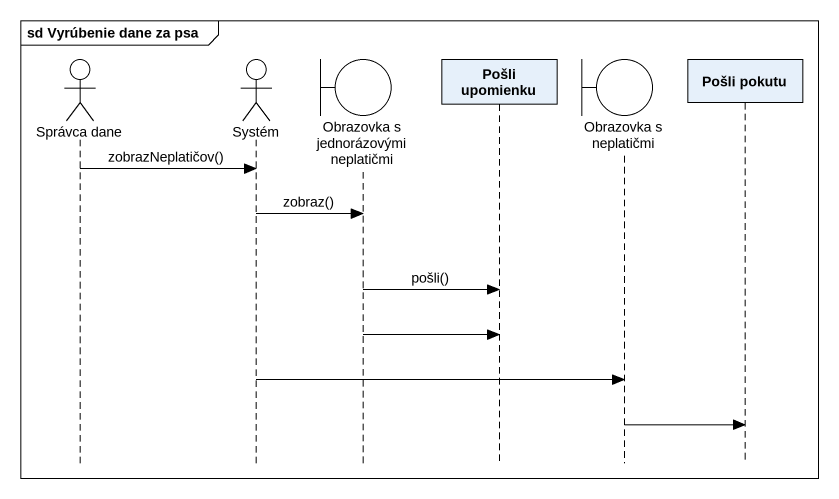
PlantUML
@startuml
mainframe sd Vyrúbenie dane za psa
hide footbox
actor "Správca dane" as Správca_dane
actor Systém
boundary "Obrazovka s jednorázovými neplatičmi" as Obrazovka_s_jednorázovými
participant "Pošli upomienku" as Pošli_upomienku
boundary "Obrazovka s neplatičmi" as Obrazovka_s_neplatičmi
participant "Pošli pokutu" as Pošli_pokutu

Správca_dane -> Systém : zobrazNeplatičov()
Systém -> Obrazovka_s_jednorázovými : zobraz()
Obrazovka_s_jednorázovými -> Pošli_upomienku : pošli()
Obrazovka_s_jednorázovými -> Pošli_upomienku
Systém -> Obrazovka_s_neplatičmi
Obrazovka_s_neplatičmi -> Pošli_pokutu
@enduml
